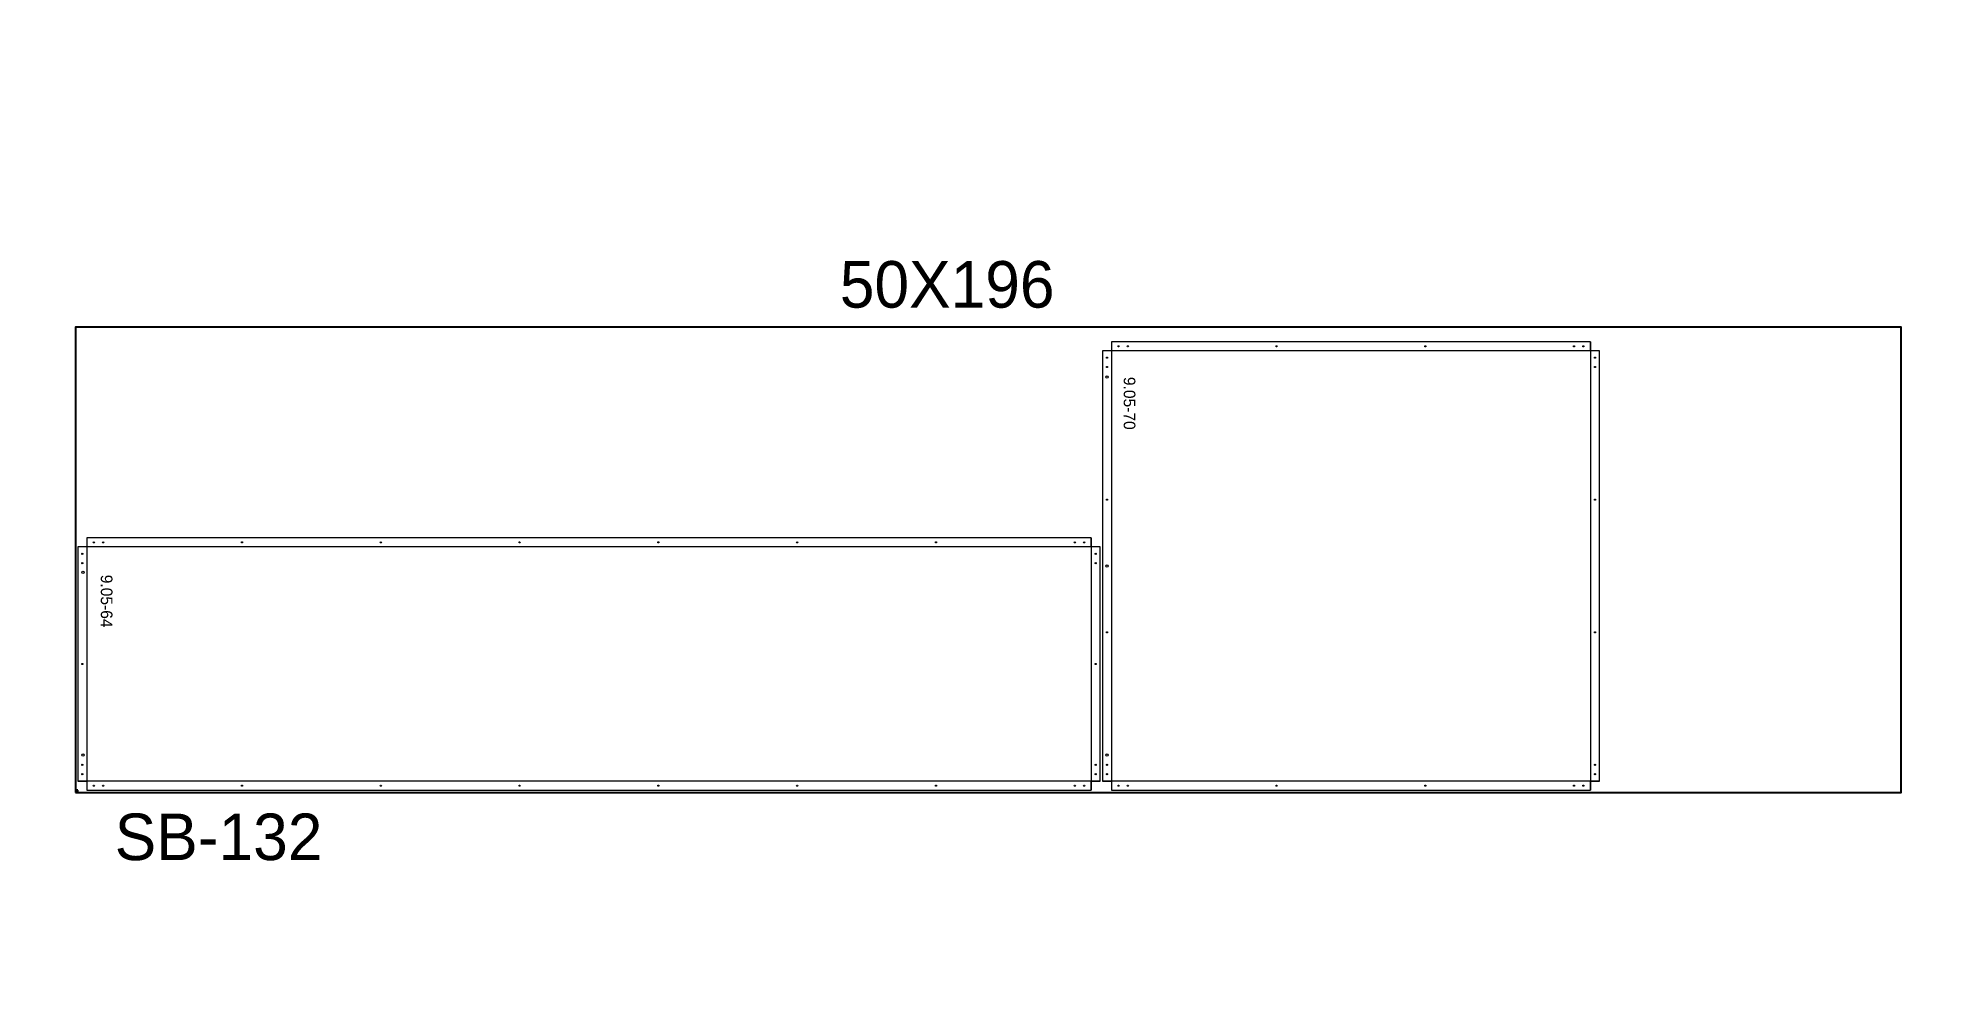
# Paper-space layout '15' of a CAD drawing. Header units: inches. Extents: x 1.7 to 15, y 2.1 to 8.7.
# The model-space entities are those that its viewports show. They can reach past a viewport. Long polylines and large blocks are cut down to what shows.
import ezdxf

# ---------------------------------------------------------------- set-up
doc = ezdxf.new("R2010")
doc.units = ezdxf.units.IN
doc.header["$MEASUREMENT"] = 0
for name, color, linetype, lineweight in [('ACM_Layer 1_Router Offset_Panel Cut', 1, 'Continuous', 9), ('ACM_Layer 3_Open Offset Countour_Route Lines', 4, 'Continuous', 9), ('ACM_Layer 4_Drill Centers_Rivet Holes', 3, 'Continuous', 9), ('ACM_Layer 5_Drill Centers_Weep Holes', 6, 'Continuous', 9)]:
    doc.layers.add(name, color=color, linetype=linetype, lineweight=lineweight)
doc.layers.add('ACM_Reference_Text', color=7, linetype='Continuous')
doc.layers.get('Defpoints').off()
doc.styles.add('ER_Basic_SS', font='', dxfattribs={"height": 1.25})
doc.styles.get('ER_Basic_SS').set_extended_font_data('ER_Basic_SS')

# ---------------------------------------------------------------- blocks, each defined once
blk = doc.blocks.new('*U147')
for p, q in [((-97.75, -34.23), (-98, -34.23)), ((-97.75, -34.48), (-97.75, -34.23))]:
    blk.add_line(p, q)
blk.add_lwpolyline([(-98, -34.48), (98, -34.48), (98, 15.52), (-98, 15.52)], close=True)
at = {"insert": (-15.94, 22.6), "char_height": 5, "attachment_point": 1}
blk.add_mtext_dynamic_manual_height_columns('50X196', width=43.9641, gutter_width=1, heights=[0], dxfattribs=at)
blk = doc.blocks.new('*U148')
at = {"color": 0, "linetype": 'ByBlock', "lineweight": -2, "transparency": 16777216}
blk.add_blockref('*U147', (3920, 0), dxfattribs=at)

msp = doc.modelspace()

# ---------------------------------------------------------------- linework, layer by layer
at = {"layer": 'ACM_Layer 1_Router Offset_Panel Cut'}
for points in [[(4414.9, 577.42), (4363.49, 577.42), (4363.49, 576.45), (4362.53, 576.45), (4362.53, 530.22), (4363.49, 530.22), (4363.49, 529.25), (4414.9, 529.25), (4414.9, 530.22), (4415.87, 530.22), (4415.87, 576.45), (4414.9, 576.45)], [(4361.31, 556.36), (4253.48, 556.36), (4253.48, 555.39), (4252.51, 555.39), (4252.51, 530.22), (4253.48, 530.22), (4253.48, 529.25), (4361.31, 529.25), (4361.31, 530.22), (4362.28, 530.22), (4362.28, 555.39), (4361.31, 555.39)]]:
    msp.add_lwpolyline(points, close=True, dxfattribs=at)
at = {"layer": 'ACM_Layer 3_Open Offset Countour_Route Lines'}
for p, q in [((4415.87, 576.45), (4362.53, 576.45)), ((4363.49, 577.42), (4363.49, 529.25)), ((4414.9, 577.42), (4414.9, 529.25)), ((4362.28, 555.39), (4252.51, 555.39)), ((4253.48, 556.36), (4253.48, 529.25)), ((4361.31, 556.36), (4361.31, 529.25)), ((4362.28, 530.22), (4252.51, 530.22)), ((4415.87, 530.22), (4362.53, 530.22))]:
    msp.add_line(p, q, dxfattribs=at)
at = {"layer": 'ACM_Layer 4_Drill Centers_Rivet Holes'}
for centre in [(4363.01, 575.7), (4364.24, 576.93), (4365.24, 576.93), (4381.21, 576.93), (4397.18, 576.93), (4413.15, 576.93), (4414.15, 576.93), (4415.39, 575.7), (4363.01, 574.7), (4415.39, 574.7), (4363.01, 560.45), (4415.39, 560.45), (4254.23, 555.87), (4255.23, 555.87), (4270.13, 555.87), (4285.04, 555.87), (4299.94, 555.87), (4314.84, 555.87), (4329.75, 555.87), (4344.65, 555.87), (4359.56, 555.87), (4360.56, 555.87), (4252.99, 554.64), (4252.99, 553.64), (4361.79, 554.64), (4361.79, 553.64), (4363.01, 546.21), (4415.39, 546.21), (4252.99, 542.8), (4361.79, 542.8), (4252.99, 531.97), (4252.99, 530.97), (4361.79, 531.97), (4361.79, 530.97), (4363.01, 531.97), (4363.01, 530.97), (4415.39, 531.97), (4415.39, 530.97), (4254.23, 529.73), (4255.23, 529.73), (4270.13, 529.73), (4285.04, 529.73), (4299.94, 529.73), (4314.84, 529.73), (4329.75, 529.73), (4344.65, 529.73), (4359.56, 529.73), (4360.56, 529.73), (4364.24, 529.73), (4365.24, 529.73), (4381.21, 529.73), (4397.18, 529.73), (4413.15, 529.73), (4414.15, 529.73)]:
    msp.add_circle(centre, 0.0625, dxfattribs=at)
at = {"layer": 'ACM_Layer 5_Drill Centers_Weep Holes'}
for centre in [(4363.01, 573.63), (4363.01, 553.33), (4253.06, 552.64), (4253.06, 533.03), (4363.01, 533.03)]:
    msp.add_circle(centre, 0.125, dxfattribs=at)

# ---------------------------------------------------------------- block references
msp.add_blockref('*U148', (430.26, 563.48))

# ---------------------------------------------------------------- texts
at = {"insert": (4256.47, 526.74), "char_height": 5, "attachment_point": 1}
msp.add_mtext_dynamic_manual_height_columns('SB-132', width=43.9641, gutter_width=1, heights=[0], dxfattribs=at)
at = {"layer": 'ACM_Reference_Text', "style": 'ER_Basic_SS'}
for s, p in [('9.05-70', (4364.8, 573.64)), ('9.05-64', (4254.98, 552.39))]:
    msp.add_text(s, height=1.25, rotation=270, dxfattribs=at).set_placement(p)

psp = doc.layouts.new('15')

# ---------------------------------------------------------------- viewports
at = {"layer": 'Defpoints'}
psp.add_viewport(center=(8.333, 5.376), size=(13.333, 6.63808), view_center_point=(4350.279, 559.235), view_height=101.60828, dxfattribs=at)

doc.saveas('drawing.dxf')
